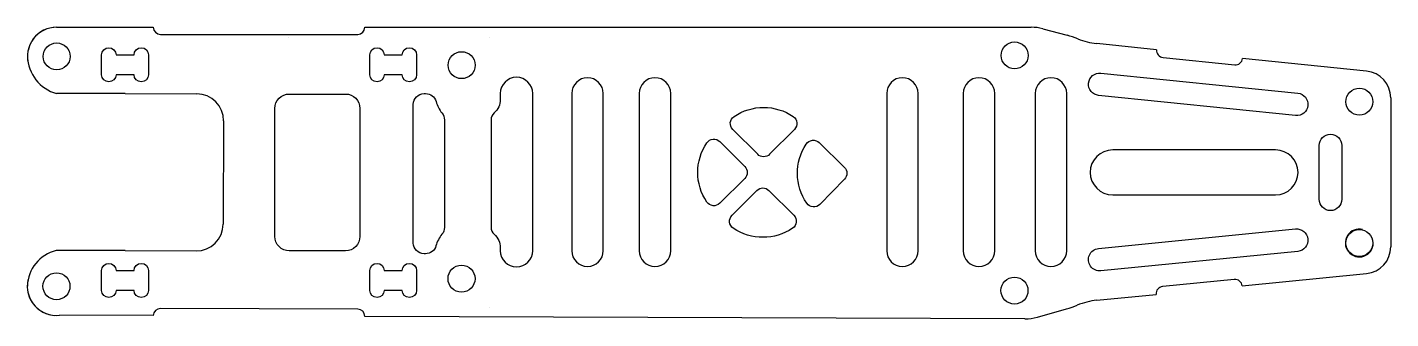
# Model space of a CAD drawing. Header units: millimetres. Extents: x -82 to 70, y -16 to 16.
import ezdxf

# ---------------------------------------------------------------- set-up
doc = ezdxf.new("R2010")
doc.units = ezdxf.units.MM
doc.layers.get('0').update_dxf_attribs({"linetype": 'CONTINUOUS'})

msp = doc.modelspace()

# ---------------------------------------------------------------- linework, layer by layer
for p, q in [((-78.25, 16.15), (-67.51, 16.15)), ((-66.71, 15.35), (-44.8, 15.35)), ((-44, 16.15), (30.05, 16.15)), ((31.34, 15.98), (34.03, 15.26)), ((-52.52, 15.06), (-52.52, 15.06)), ((43.98, 13.65), (37.33, 14.33)), ((44.7, 12.77), (52.66, 11.96)), ((67.3, 11.27), (53.54, 12.68)), ((-70.65, 8.77), (-78.25, 8.77)), ((-70.65, 8.77), (-62.69, 8.74)), ((70, 8.29), (70, -8.28)), ((-59.7, 5.73), (-59.74, -5.75)), ((-29.97, 5.84), (-29.97, -6.13)), ((-70.65, -8.71), (-78.3, -8.7)), ((-70.65, -8.71), (-62.75, -8.74)), ((52.62, -11.92), (44.66, -12.7)), ((53.49, -12.63), (67.3, -11.27)), ((37.34, -14.23), (43.94, -13.58)), ((-30.1, -15), (-30.1, -15)), ((-67.51, -15.94), (-77.93, -15.9)), ((-44.8, -15.23), (-66.7, -15.16)), ((29.35, -16.29), (-44, -16.02)), ((30.73, -16.11), (33.98, -15.2))]:
    msp.add_line(p, q)
for points in [[(-73.25, 13.07, -1), (-71.65, 13.07), (-69.65, 13.07, -1), (-68.05, 13.07), (-68.05, 10.87, -1), (-69.65, 10.87), (-71.65, 10.87, -1), (-73.25, 10.87)], [(-43.45, 10.87), (-43.45, 13.07, -1), (-41.85, 13.07), (-39.85, 13.07, -1), (-38.25, 13.07), (-38.25, 10.87, -1), (-39.85, 10.87), (-41.85, 10.87, -1)], [(37.54, 8.56, -1), (37.79, 11.05), (59.68, 8.81, -1), (59.43, 6.33)], [(-28.95, 8.11, -0.21511), (-29.63, 6.61, 0.21511), (-29.97, 5.84), (-29.97, -6.12, 0.21511), (-29.63, -6.89, -0.21511), (-28.95, -8.39), (-28.95, -8.72, 1), (-25.35, -8.72), (-25.35, 8.78, 1), (-28.95, 8.78)], [(-17.51, -8.72), (-17.51, 8.78, 1), (-21.01, 8.78), (-21.01, -8.72, 1)], [(-13.51, 8.78), (-13.51, -8.72, 1), (-10.01, -8.72), (-10.01, 8.78, 1)], [(13.99, -8.72, 1), (17.49, -8.72), (17.49, 8.78, 1), (13.99, 8.78)], [(22.49, 8.78), (22.49, -8.72, 1), (25.99, -8.72), (25.99, 8.78, 1)], [(33.99, -8.72), (33.99, 8.78, 1), (30.49, 8.78), (30.49, -8.72, 1)], [(-52.41, -8.73, -0.414214), (-54.01, -7.13), (-54.01, 7.12, -0.414214), (-52.41, 8.72), (-46.15, 8.72, -0.414214), (-44.55, 7.12), (-44.55, -7.13, -0.414214), (-46.15, -8.73)], [(-37.25, 8.77, -0.338451), (-36.09, 7.88, 0.107534), (-35.43, 6.61, -0.175234), (-35.16, 5.84), (-35.16, -6.13, -0.175557), (-35.43, -6.89, 0.107851), (-36.1, -8.17, -0.338451), (-37.26, -9.06), (-37.42, -9.06, -0.414214), (-38.62, -7.86), (-38.62, 7.57, -0.414214), (-37.42, 8.77)], [(3.61, 6.22, -0.471527), (3.74, 4.78), (0.98, 2.01, -0.414214), (-0.35, 2.01), (-3.12, 4.78, -0.471527), (-2.98, 6.22, -0.305916)], [(-1.79, 0.66, -0.414214), (-1.79, -0.68), (-4.56, -3.44, -0.471517), (-6, -3.3, -0.305916), (-6, 3.29, -0.471538), (-4.56, 3.42)], [(5.04, 3.15, -0.471527), (6.49, 3.31), (9.28, 0.57, -0.414214), (9.3, -0.76), (6.56, -3.56, -0.471527), (5.11, -3.44, -0.305916)], [(64.56, 3), (64.56, -3, -1), (62.06, -3), (62.06, 3, -1)], [(39.1, 2.5, 1), (39.1, -2.5), (57.2, -2.5, 1), (57.2, 2.5)], [(3.67, -4.78, -0.471527), (3.53, -6.22, -0.305916), (-3.06, -6.22, -0.471527), (-3.2, -4.78), (-0.43, -2.01, -0.414214), (0.9, -2.01)], [(59.42, -6.3, -1), (59.67, -8.79), (37.78, -10.96, -1), (37.53, -8.47)], [(-71.65, -10.93), (-69.65, -10.93, -1), (-68.05, -10.93), (-68.05, -13.13, -1), (-69.65, -13.13), (-71.65, -13.13, -1), (-73.25, -13.13), (-73.25, -10.93, -1)], [(-43.45, -13.13), (-43.45, -10.93, -1), (-41.85, -10.93), (-39.85, -10.93, -1), (-38.25, -10.93), (-38.25, -13.13, -1), (-39.85, -13.13), (-41.85, -13.13, -1)]]:
    msp.add_lwpolyline(points, format="xyb", close=True)
for centre in [(-78.25, 12.9), (28.2, 13.01), (-33.25, 11.93), (66.52, 7.86), (66.51, -7.86), (-33.26, -11.83), (-78.27, -12.67), (28.19, -13.15)]:
    msp.add_circle(centre, 1.5)
for centre, radius, start, end in [((-78.25, 12.9), 3.25, 90, 195.8368), ((-78.25, 12.9), 3.25, 90, 168.431), ((-66.71, 16.15), 0.8, 180, 270), ((-44.8, 16.15), 0.8, -90, 0), ((30.05, 11.15), 5, 75.0484, 90), ((31.45, 5.6), 10, 67.6985, 75.0484), ((-30.14, 17.06), 2, 269.9964, 270.0748), ((38.09, 21.79), 7.5, 247.6985, 264.1798), ((44.78, 13.57), 0.8, 174.1795, 264.1798), ((-77.03, 13.07), 4.48, 182.1772, 254.1412), ((52.74, 12.76), 0.8, 264.1798, 354.1798), ((67, 8.29), 3, 0, 84.1798), ((-62.7, 5.74), 3, -0.1996, 89.8004), ((-62.74, -5.74), 3, 269.8004, 359.8004), ((66.51, -7.86), 1.55, -283.8145, 0), ((-77.33, -12.77), 4.18, 103.2771, 178.4745), ((67, -8.28), 3, -84.3489, 0), ((-78.27, -12.67), 3.25, 167.2751, 276.0219), ((52.7, -12.71), 0.8, 5.6511, 95.6511), ((-78.27, -12.67), 3.25, 191.4332, 276.0219), ((44.73, -13.5), 0.8, 95.6511, 185.6511), ((31.29, -5.57), 10, 285.6158, 292.8315), ((38.08, -21.7), 7.5, 95.6511, 112.8315), ((-66.71, -15.96), 0.8, 89.8004, 178.5624), ((-44.8, -16.03), 0.8, 0.7382, 89.8004), ((29.38, -11.29), 5, 269.6528, 285.6158)]:
    msp.add_arc(centre, radius, start, end)

doc.saveas('drawing.dxf')
